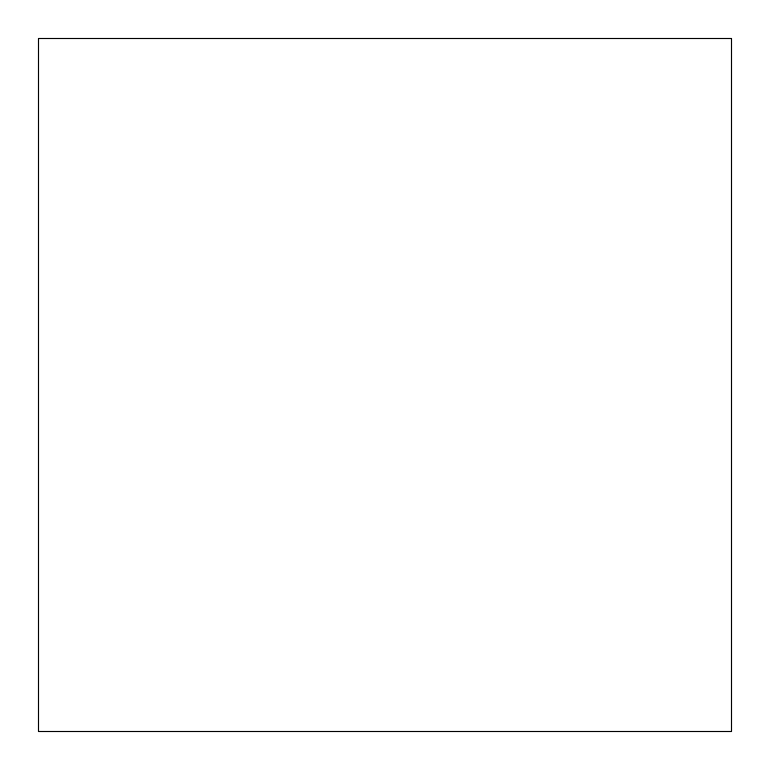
<?xml version="1.0" encoding="UTF-8"?>
<svg xmlns="http://www.w3.org/2000/svg" width="770" height="770" viewBox="0 0 770 770"><rect width="100%" height="100%" fill="white"/><g stroke="black" fill="none" stroke-linecap="round" stroke-linejoin="round"><path stroke-width="1.16" d="M731.5 38.5L38.5 38.5L38.5 731.5L731.5 731.5L731.5 38.5"/></g></svg>
